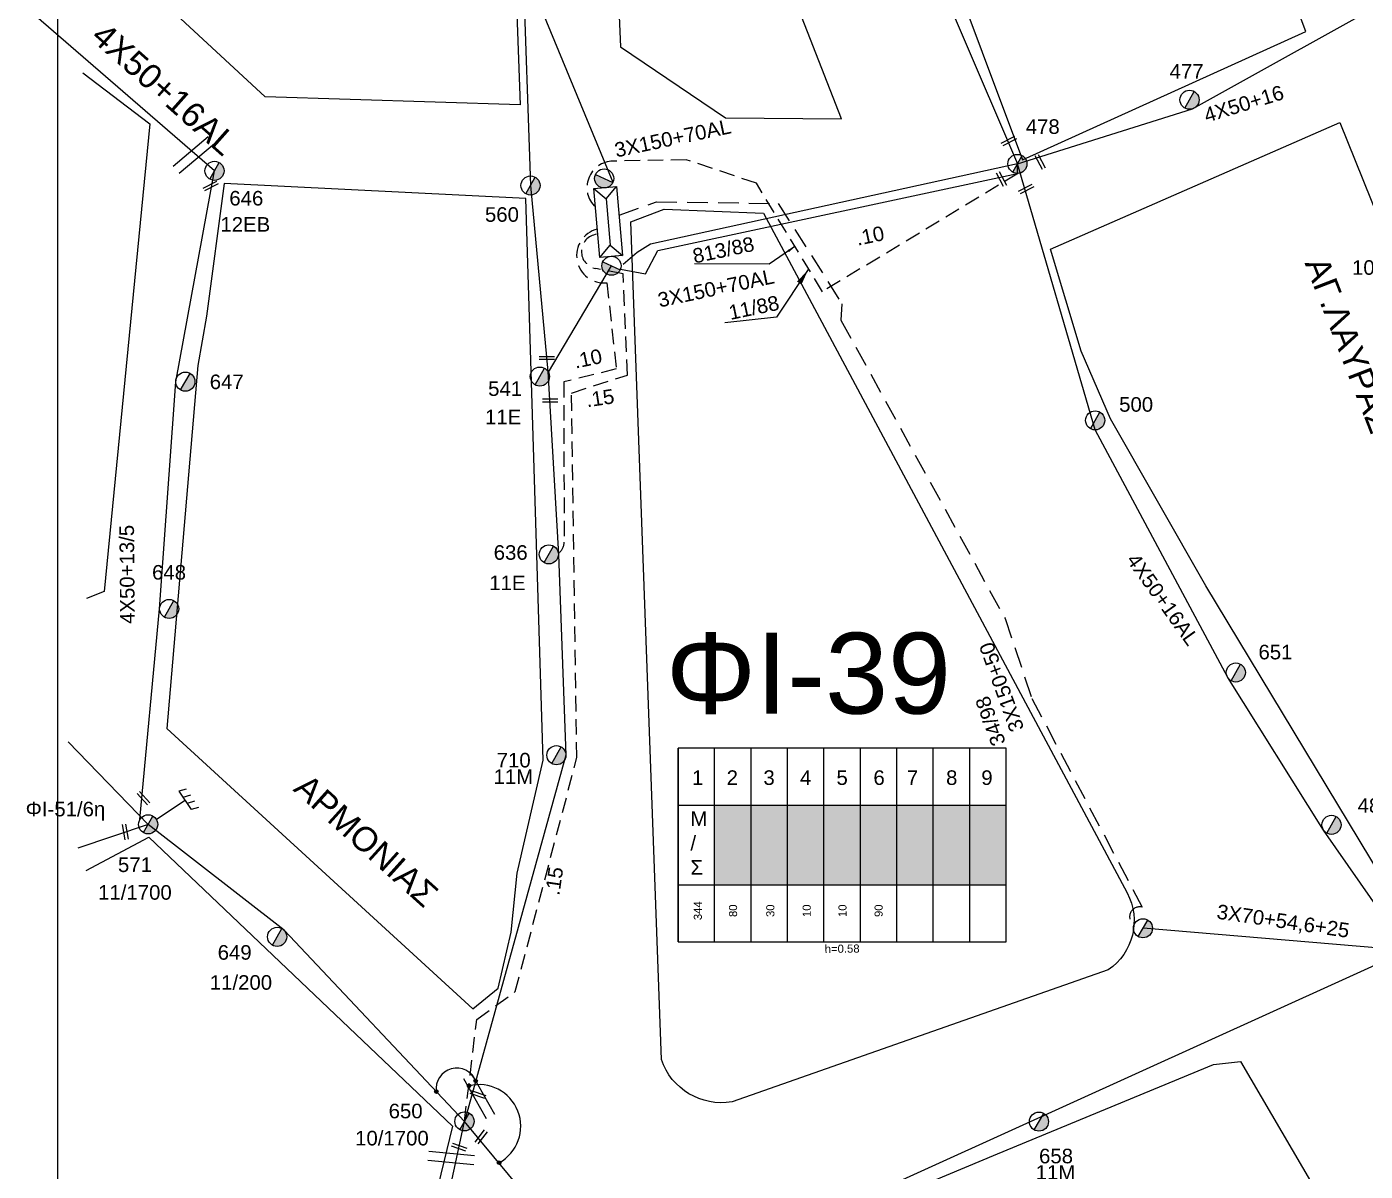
# Model space of a CAD drawing. Header units: millimetres. Extents: x 72 to 3039, y -786 to 786.
# Drawn here: x 107.9 to 273.2, y 228 to 369.4 of the extents above; entities that cross this region are included whole.
import ezdxf
from ezdxf.enums import TextEntityAlignment as Align

# ---------------------------------------------------------------- set-up
doc = ezdxf.new("R2010")
doc.units = ezdxf.units.MM
doc.linetypes.add('DASHED', pattern=[19.05, 12.7, -6.35])
for name, color, linetype in [('Άγνωστα', 7, 'Continuous'), ('Ασφαλειοκιβώτια Χ.Τ 9 αναχωρήσεων', 7, 'Continuous'), ('Γέφυρες Εναέριου Δικτύου', 7, 'Continuous'), ('Γείωση', 7, 'Continuous'), ('Γυμνά εναέρια ΧΤ (3Φ)   4x50AL', 7, 'Continuous'), ('Γυμνά εναέρια ΧΤ και ΦΟΠ (3Φ)   4x50+16AL', 7, 'Continuous'), ('Επιγραφές - Σχήματα', 7, 'Continuous'), ('Καλώδια ΧΤ   3x150+50AL', 7, 'DASHED'), ('Καλώδια ΧΤ   3x150+70AL', 7, 'DASHED'), ('Μηχανική τομή', 7, 'Continuous'), ('Στύλος ΦΜ', 7, 'Continuous'), ('Στύλος ΦΜ @ 1', 7, 'Continuous'), ('Συνδέσεις', 7, 'Continuous'), ('Συνεστραμμένα ΧΤ   3x70+54.6+25 AL', 7, 'SYN_LINE'), ('Τομή', 7, 'Continuous'), ('Υποσταθμός εναέριος 2 στύλων', 7, 'Continuous'), ('Υποσταθμός πόλεως', 7, 'Continuous'), ('Υπόβαθρο ΔΕΗ', 7, 'Continuous'), ('Υπόγεια Καλώδια Δικτύου ΧΤ   .10', 7, 'DASHED'), ('Υπόγεια Καλώδια Δικτύου ΧΤ   .15', 7, 'DASHED')]:
    doc.layers.add(name, color=color, linetype=linetype)
doc.styles.get("Standard").update_dxf_attribs({"font": 'arial.ttf'})
doc.linetypes.add('SYN_LINE', pattern='A,0.5,-0.0001,["/\\/\\/\\/",Standard,S=0.1,R=0,X=0,Y=-0.05],-0.25', length=0.7501)
doc.dimstyles.new('ISO-25', dxfattribs={"dimtxt": 2.5, "dimasz": 2.5, "dimexe": 1.25, "dimexo": 0.625, "dimtad": 1, "dimtxsty": 'Standard', "dimcen": 2.5, "dimadec": 0, "dimazin": 0, "dimtfac": 1, "dimtmove": 0, "dimatfit": 3, "dimfxl": 1, "dimarcsym": 0})

# ---------------------------------------------------------------- blocks, each defined once
blk = doc.blocks.new('ΥΠΑΡΧΩΝ ΤΣΙΜΕΝΤΕΝΙΟΣ ΣΤΥΛΟΣ')
at = {"layer": 'Στύλος ΦΜ'}
blk.add_hatch(color=7, dxfattribs=at).paths.add_polyline_path([(-1.29, -2.28, 0.574793), (2.62, 0, 0.268822), (1.3, 2.27)])
at = {"layer": 'Στύλος ΦΜ', "color": 7}
blk.add_line((-1.29, -2.28), (1.3, 2.27), dxfattribs=at)
blk.add_circle((0, 0), 2.62, dxfattribs=at)
at = {"layer": 'Στύλος ΦΜ', "flags": 4}
for tag, p in [('ΑΡΙΘΜΟΣ', (-4.68, 8.05)), ('ΤΥΠΟΣ', (-4.91, 3.03))]:
    blk.add_attdef(tag, p, '', height=4, dxfattribs=at)
blk = doc.blocks.new('ΥΠΟΣΤΑΘΜΟΣ ΕΝΑΕΡΙΟΣ ΕΠΙ 2 ΣΤΥΛΩΝ')
at = {"layer": 'Υποσταθμός εναέριος 2 στύλων', "linetype": 'Continuous'}
for points in [[(-11.97, -2.11, 0.574793), (-8.45, -0.07, 0.268822), (-9.64, 1.98)], [(9.68, -2.15, 0.574793), (13.19, -0.1, 0.268822), (12.01, 1.95)]]:
    blk.add_hatch(color=256, dxfattribs=at).paths.add_polyline_path(points)
for p, q in [((-11.97, -2.11), (-9.64, 1.98)), ((9.68, -2.15), (12.01, 1.95))]:
    blk.add_line(p, q, dxfattribs=at)
for centre in [(-10.81, -0.07), (10.84, -0.1)]:
    blk.add_circle(centre, 2.36, dxfattribs=at)
at = {"layer": 'Υποσταθμός πόλεως', "linetype": 'Continuous', "ltscale": 40}
blk.add_lwpolyline([(-8.57, 2.82), (8.57, 2.82), (8.57, -2.82), (-8.57, -2.82)], close=True, dxfattribs=at)
for points in [[(-5.75, 0), (-8.57, 2.82)], [(-8.57, -2.82), (-5.75, 0)], [(-5.75, 0), (5.75, 0)], [(5.75, 0), (8.57, 2.82)], [(8.57, -2.82), (5.75, 0)]]:
    blk.add_lwpolyline(points, dxfattribs=at)
at = {"layer": 'Υποσταθμός εναέριος 2 στύλων', "ltscale": 40, "flags": 1}
for tag, p in [('ΜΕΤΑΣΧΗΜΑΤΙΣΜΟΣ', (14.09, 2.51)), ('ΙΣΧΥΣ', (14.07, -0.28)), ('ΑΡΙΘΜΟΣ', (14.19, -3))]:
    blk.add_attdef(tag, p, '', height=1.8, dxfattribs=at)
blk = doc.blocks.new('ΤΟΜΗ')
at = {"layer": 'Τομή', "ltscale": 40}
for p, q in [((-5.68, 0), (5.68, 0)), ((5.68, -2.33), (-5.68, -2.33))]:
    blk.add_line(p, q, dxfattribs=at)
blk = doc.blocks.new('ΓΕΙΩΣΗ')
at = {"layer": 'Γείωση', "ltscale": 40}
for p, q in [((-2.34, 11.45), (-3, 9.45)), ((-0.34, 11.45), (-1, 9.45)), ((1.66, 11.45), (1, 9.45)), ((3.66, 11.45), (3, 9.45)), ((0, 9.45), (0, 0))]:
    blk.add_line(p, q, dxfattribs=at)
blk.add_lwpolyline([(-3, 9.45), (3, 9.45)], dxfattribs=at)
blk = doc.blocks.new('ΜΗΧΑΝΙΚΗ ΤΟΜΗ')
at = {"layer": 'Μηχανική τομή', "ltscale": 40}
for p, q in [((-1.89, 0.78), (1.89, 0.78)), ((1.89, 0), (-1.89, 0))]:
    blk.add_line(p, q, dxfattribs=at)
blk = doc.blocks.new('ΑΣΦΑΛΕΙΟΚΙΒΩΤΙΟ ΥΠΟΣΤΑΘΜΟΥ 9A ΑΝΑΧΩΡΗΣΕΩΝ')
at = {"layer": 'Ασφαλειοκιβώτια Χ.Τ 9 αναχωρήσεων', "ltscale": 40}
for p, q in [((0, 0), (0, 23.91)), ((4.5, 0), (4.5, 23.91)), ((9, 0), (9, 23.91)), ((13.5, 0), (13.5, 23.91)), ((18, 0), (18, 23.91)), ((22.5, 0), (22.5, 23.91)), ((27, 0), (27, 23.91)), ((31.5, 0), (31.5, 23.91)), ((36, 0), (36, 23.91)), ((0, 16.87), (40.5, 16.87)), ((0, 7.04), (40.5, 7.04))]:
    blk.add_line(p, q, dxfattribs=at)
at = {"layer": 'Ασφαλειοκιβώτια Χ.Τ 9 αναχωρήσεων'}
blk.add_lwpolyline([(40.5, 0), (40.5, 23.91), (0, 23.91), (0, 0)], close=True, dxfattribs=at)
for s, p in [('1', (1.71, 19.38)), ('2', (5.99, 19.38)), ('3', (10.53, 19.38)), ('4', (15.04, 19.38)), ('5', (19.55, 19.38)), ('6', (24.11, 19.38)), ('7', (28.24, 19.38)), ('8', (33.08, 19.38)), ('9', (37.43, 19.38))]:
    blk.add_text(s, height=1.8, dxfattribs=at).set_placement(p)
at = {"layer": 'Ασφαλειοκιβώτια Χ.Τ 9 αναχωρήσεων', "ltscale": 40}
for tag, height, rotation, p in [('ΟΝΟΜΑ', 2.5, 0.6514, (19.14, 25.35)), ('ΚΕΙΜΕΝΟ 1', 1, 90, (2.42, 3.84)), ('ΚΕΙΜΕΝΟ 2', 1, 90, (6.78, 3.84)), ('ΚΕΙΜΕΝΟ 3', 1, 90, (11.38, 3.84)), ('ΚΕΙΜΕΝΟ 4', 1, 90, (15.86, 3.84)), ('ΚΕΙΜΕΝΟ 5', 1, 90, (20.28, 3.84)), ('ΚΕΙΜΕΝΟ 6', 1, 90, (24.74, 3.84)), ('ΚΕΙΜΕΝΟ 7', 1, 90, (29.28, 3.84)), ('ΚΕΙΜΕΝΟ 8', 1, 90, (33.65, 3.84)), ('ΚΕΙΜΕΝΟ 9', 1, 90, (38.21, 3.84)), ('ΣΧ', 1, 0.6514, (20.24, -0.85))]:
    blk.add_attdef(tag, text='', height=height, rotation=rotation, dxfattribs=at).set_placement(p, align=Align.MIDDLE_CENTER)
blk = doc.blocks.new('_ΣΥΝΔΕΣΗ')
at = {"layer": 'Συνδέσεις', "linetype": 'SYN_LINE', "ltscale": 40}
blk.add_hatch(color=256, dxfattribs=at).paths.add_polyline_path([(0.5, -0.01, 1), (-0.5, -0.01, 1)])
at = {"layer": 'Συνδέσεις'}
blk.add_circle((0, -0.01), 0.5, dxfattribs=at)

msp = doc.modelspace()

# ---------------------------------------------------------------- hatches: boundary and pattern name
at = {"layer": 'Ασφαλειοκιβώτια Χ.Τ 9 αναχωρήσεων'}
for color, points in [(85, [(197.32, 273.2), (192.82, 273.2), (192.82, 263.37), (197.32, 263.37)]), (1, [(201.82, 273.2), (197.32, 273.2), (197.32, 263.37), (201.82, 263.37)]), (2, [(206.32, 273.2), (201.82, 273.2), (201.82, 263.37), (206.32, 263.37)]), (6, [(206.32, 263.37), (210.82, 263.37), (210.82, 273.2), (206.32, 273.2)]), (62, [(215.32, 273.2), (210.82, 273.2), (210.82, 263.37), (215.32, 263.37)]), (133, [(215.32, 263.37), (219.82, 263.37), (219.82, 273.2), (215.32, 273.2)]), (173, [(219.82, 263.37), (224.32, 263.37), (224.32, 273.2), (219.82, 273.2)]), (27, [(228.82, 273.2), (224.32, 273.2), (224.32, 263.37), (228.82, 263.37)])]:
    msp.add_hatch(color=color, dxfattribs=at).paths.add_polyline_path(points)

# ---------------------------------------------------------------- linework, layer by layer
at = {"layer": 'Άγνωστα', "color": 2, "linetype": 'SYN_LINE', "ltscale": 20}
for points in [[(169.14, 377.13), (170.09, 349.75), (172.22, 326.79)], [(172.3, 326.68), (180.09, 339.83)]]:
    msp.add_lwpolyline(points, dxfattribs=at)
at = {"layer": 'Άγνωστα', "color": 85}
for points in [[(122.89, 270.84), (113.03, 281.02)], [(122.89, 270.84), (114.19, 267.91)]]:
    msp.add_lwpolyline(points, dxfattribs=at)
at = {"layer": 'Άγνωστα', "color": 6}
msp.add_lwpolyline([(161.94, 234.14), (139.67, 257.75), (122.89, 270.83)], dxfattribs=at)
at = {"layer": 'Γέφυρες Εναέριου Δικτύου'}
for centre, radius, start, end in [((160.98, 238.18), 2.54, 22.3147, 188.0024), ((163.75, 233.55), 5.14, 298.6418, 104.1115)]:
    msp.add_arc(centre, radius, start, end, dxfattribs=at)
at = {"layer": 'Γυμνά εναέρια ΧΤ (3Φ)   4x50AL', "color": 1}
msp.add_lwpolyline([(183.36, 472.19), (201.52, 424.45), (208.94, 404.16), (216.07, 385.49), (230.21, 352.42)], dxfattribs=at)
at = {"layer": 'Γυμνά εναέρια ΧΤ (3Φ)   4x50AL', "color": 85}
msp.add_lwpolyline([(121.86, 271.42), (124.3, 297.45), (126.3, 325.52), (131.08, 351.56)], dxfattribs=at)
at = {"layer": 'Γυμνά εναέρια ΧΤ (3Φ)   4x50AL', "color": 62, "ltscale": 0.15}
msp.add_lwpolyline([(278.37, 255.24), (211.58, 224.9), (193.62, 220.11), (178.46, 214.25), (161.94, 234.14), (161.94, 234.15)], dxfattribs=at)
at = {"layer": 'Γυμνά εναέρια ΧΤ και ΦΟΠ (3Φ)   4x50+16AL', "color": 27}
msp.add_lwpolyline([(131.08, 351.56), (109.07, 370.62)], dxfattribs=at)
at = {"layer": 'Γυμνά εναέρια ΧΤ και ΦΟΠ (3Φ)   4x50+16AL', "color": 85}
msp.add_lwpolyline([(278.37, 255.24), (268.02, 270.11), (256.18, 288.98), (239.81, 319.56), (230.21, 352.42)], dxfattribs=at)
at = {"layer": 'Γυμνά εναέρια ΧΤ και ΦΟΠ (3Φ)   4x50+16AL', "color": 5}
msp.add_lwpolyline([(128.72, 97.52), (134.22, 122.67), (141.74, 150.68), (149.19, 173.33), (152.2, 184.23), (153.09, 192.91), (161.94, 234.15)], dxfattribs=at)
at = {"layer": 'Επιγραφές - Σχήματα'}
msp.add_lwpolyline([(111.68, -308.22), (2083.59, -308.22), (2083.59, 775.16), (111.68, 775.16)], close=True, dxfattribs=at)
at = {"layer": 'Καλώδια ΧΤ   3x150+50AL', "color": 27, "ltscale": 0.2}
msp.add_lwpolyline([(181.02, 346.07), (185.64, 347.75), (200.69, 347.53), (208.54, 335.14), (208.42, 333.13), (228.68, 296.28), (232, 286.37), (245.61, 260.62, 0.821833), (244.59, 258.37, 101.838345)], format="xyb", dxfattribs=at)
at = {"layer": 'Καλώδια ΧΤ   3x150+70AL', "color": 85, "ltscale": 0.15}
msp.add_lwpolyline([(206.13, 336.63), (197.99, 350.03), (189.33, 352.93), (180.28, 352.76, 0.67524), (178.11, 347.08)], format="xyb", dxfattribs=at)
at = {"layer": 'Συνεστραμμένα ΧΤ   3x70+54.6+25 AL', "color": 133, "ltscale": 15}
msp.add_lwpolyline([(180.29, 350.11), (169.14, 377.13), (168.22, 406.16), (166.52, 428.66), (167.86, 431.43), (166.99, 442.12)], dxfattribs=at)
at = {"layer": 'Συνεστραμμένα ΧΤ   3x70+54.6+25 AL', "color": 173, "ltscale": 20}
msp.add_lwpolyline([(181.21, 339.4), (184.29, 338.85), (185.82, 341.71), (230.21, 351.24), (230.21, 352.42), (251.81, 359.21), (278.57, 374.12), (303.14, 383.7), (333.26, 396.63)], dxfattribs=at)
at = {"layer": 'Συνεστραμμένα ΧΤ   3x70+54.6+25 AL', "color": 1, "ltscale": 20}
msp.add_lwpolyline([(230.21, 352.42), (184.89, 342.5), (183.26, 341.49), (181.53, 339.98)], dxfattribs=at)
at = {"layer": 'Συνεστραμμένα ΧΤ   3x70+54.6+25 AL', "color": 6, "ltscale": 20}
msp.add_lwpolyline([(172.22, 326.79), (173.54, 304.19), (174.46, 279.38), (161.94, 234.14)], dxfattribs=at)
at = {"layer": 'Συνεστραμμένα ΧΤ   3x70+54.6+25 AL', "color": 27, "ltscale": 20}
msp.add_lwpolyline([(278.37, 255.24), (245.72, 258)], dxfattribs=at)
at = {"layer": 'Υπόβαθρο ΔΕΗ'}
for points in [[(226.16, 473.87), (186.37, 471.67), (230.85, 352.94), (265.82, 368.78), (226.16, 473.87)], [(116.45, 411.62), (143.94, 392.55), (150, 387.17), (168.26, 375.54), (168.8, 359.73), (137.34, 360.69), (115.41, 381.05)], [(208.5, 358), (188.89, 408.16), (179.38, 408.4), (181.19, 366.9), (194.18, 358.12), (208.5, 358)], [(114.84, 363.68), (123.11, 357.37), (117.45, 299.62), (115.29, 298.73)], [(234.28, 341.88), (270.03, 357.53), (302.61, 276.7), (275.17, 264.35), (253.49, 300.29), (241.72, 320.92), (238.07, 329.27), (234.28, 341.88)], [(125.19, 282.69), (162.98, 248.05), (166.09, 250.59), (167.71, 257.52), (168.46, 264.8), (171.64, 278.77), (169.5, 348.15), (132.26, 350.01), (130.08, 333.62), (129.01, 327.52), (125.19, 282.69)], [(115.22, 265.13), (122.99, 269.27), (160.48, 233.54), (157.95, 223.24), (129, 211.59), (114.57, 223.17)], [(257.76, 241.55), (320.56, 134.13), (274.94, 124.15), (213.38, 224.14), (213.38, 224.14), (213.38, 224.14), (227.77, 230.15), (254.43, 241.16), (257.76, 241.55)]]:
    msp.add_lwpolyline(points, dxfattribs=at)
msp.add_lwpolyline([(182.49, 345.26), (186.59, 346.82), (198.88, 346.33), (243.75, 262.36, -0.38305), (241.42, 252.87), (194.98, 236.57, -0.368256), (186.25, 241.78), (182.49, 345.26)], format="xyb", dxfattribs=at)
at = {"layer": 'Υπόγεια Καλώδια Δικτύου ΧΤ   .10', "color": 85, "ltscale": 0.15}
msp.add_lwpolyline([(230.33, 351.27), (206.13, 336.63)], dxfattribs=at)
at = {"layer": 'Υπόγεια Καλώδια Δικτύου ΧΤ   .10', "color": 6, "ltscale": 0.15}
msp.add_lwpolyline([(178.34, 344.37, 0.931492), (179.52, 337.73), (180.68, 327.09), (174.19, 325.48), (174.25, 305.69, -0.248993), (173.53, 304.32, -5.194984)], format="xyb", dxfattribs=at)
at = {"layer": 'Υπόγεια Καλώδια Δικτύου ΧΤ   .15', "color": 62, "ltscale": 0.15}
msp.add_lwpolyline([(161.94, 234.15), (163.46, 246.74), (168.22, 250.18), (175.82, 279.08), (175.15, 324.12), (182.08, 326.34), (181.53, 338.84), (178.14, 339.48, -0.853038), (178.25, 343.72)], format="xyb", dxfattribs=at)

# ---------------------------------------------------------------- block references
at = {"layer": 'Ασφαλειοκιβώτια Χ.Τ 9 αναχωρήσεων'}
ref = msp.add_blockref('ΑΣΦΑΛΕΙΟΚΙΒΩΤΙΟ ΥΠΟΣΤΑΘΜΟΥ 9A ΑΝΑΧΩΡΗΣΕΩΝ', (188.32, 256.33), dxfattribs=at)
ref.add_attrib('ΚΕΙΜΕΝΟ 6', '90', dxfattribs={"ltscale": 40, "height": 1, "rotation": 90}).set_placement((213.07, 260.17), align=Align.MIDDLE_CENTER)
ref.add_attrib('ΚΕΙΜΕΝΟ 5', '10', dxfattribs={"ltscale": 40, "height": 1, "rotation": 90}).set_placement((208.61, 260.17), align=Align.MIDDLE_CENTER)
ref.add_attrib('ΚΕΙΜΕΝΟ 4', '10', dxfattribs={"ltscale": 40, "height": 1, "rotation": 90}).set_placement((204.19, 260.17), align=Align.MIDDLE_CENTER)
ref.add_attrib('ΚΕΙΜΕΝΟ 3', '30', dxfattribs={"ltscale": 40, "height": 1, "rotation": 90}).set_placement((199.7, 260.17), align=Align.MIDDLE_CENTER)
ref.add_attrib('ΚΕΙΜΕΝΟ 1', '344', dxfattribs={"ltscale": 40, "height": 1, "rotation": 90}).set_placement((190.75, 260.17), align=Align.MIDDLE_CENTER)
ref.add_attrib('ΚΕΙΜΕΝΟ 2', '80', dxfattribs={"ltscale": 40, "height": 1, "rotation": 90}).set_placement((195.1, 260.17), align=Align.MIDDLE_CENTER)
ref.add_attrib('ΣΧ', 'h=0.58', dxfattribs={"ltscale": 40, "height": 1, "rotation": 0.6514}).set_placement((208.57, 255.48), align=Align.MIDDLE_CENTER)
at = {"layer": 'Γείωση', "xscale": 0.4499999999998326, "yscale": 0.4499999999998326, "zscale": 0.4499999999998326, "rotation": 303.8983940220376}
msp.add_blockref('ΓΕΙΩΣΗ', (123.91, 271.43), dxfattribs=at)
at = {"layer": 'Μηχανική τομή'}
for p, xscale, yscale, zscale, rotation in [((229.24, 355.08), 0.4999999999999175, 0.4999999999999175, 0.4999999999999175, 26.90664696949336), ((232.86, 352.57), 0.4999999999998876, 0.4999999999998876, 0.4999999999998876, 298.0362376436686), ((228.06, 350.45), 0.4999999999998876, 0.4999999999998876, 0.4999999999998876, 298.0362376436686), ((130.69, 349.52), 0.4999999999999175, 0.4999999999999175, 0.4999999999999175, 26.90664696949336), ((231.38, 349.14), 0.4999999999999175, 0.4999999999999175, 0.4999999999999175, 26.90664696949336), ((122.16, 273.94), 0.4999999999999466, 0.4999999999999466, 0.4999999999999466, 312.5926480609675), ((119.88, 269.87), 0.4999999999998912, 0.4999999999998912, 0.4999999999998912, 279.633749944355), ((163.55, 237.29), 0.5000000000000069, 0.5000000000000069, 0.5000000000000069, 340.6410086171568), ((164.16, 232.11), 0.5000000000000033, 0.5000000000000033, 0.5000000000000033, 52.88560917238333), ((161.22, 230.79), 0.5000000000000069, 0.5000000000000069, 0.5000000000000069, 340.6410086171568)]:
    msp.add_blockref('ΜΗΧΑΝΙΚΗ ΤΟΜΗ', p, dxfattribs=dict(at, xscale=xscale, yscale=yscale, zscale=zscale, rotation=rotation))
at = {"layer": 'Μηχανική τομή', "xscale": 0.4999999999999147, "yscale": 0.4999999999999147, "zscale": 0.4999999999999147}
for p in [(172.12, 328.24), (172.51, 322.99)]:
    msp.add_blockref('ΜΗΧΑΝΙΚΗ ΤΟΜΗ', p, dxfattribs=at)
at = {"layer": 'Στύλος ΦΜ @ 1', "ltscale": 40}
ref = msp.add_blockref('ΥΠΑΡΧΩΝ ΤΣΙΜΕΝΤΕΝΙΟΣ ΣΤΥΛΟΣ', (251.46, 360.34), dxfattribs=dict(at, xscale=0.4499999999998181, yscale=0.4499999999998181, zscale=0.4499999999998181))
ref.add_attrib('ΑΡΙΘΜΟΣ', '477', (249, 362.95), dxfattribs={"layer": 'Στύλος ΦΜ', "height": 1.8, "flags": 4})
ref = msp.add_blockref('ΥΠΑΡΧΩΝ ΤΣΙΜΕΝΤΕΝΙΟΣ ΣΤΥΛΟΣ', (230.21, 352.42), dxfattribs=dict(at, xscale=0.4499999999998181, yscale=0.4499999999998181, zscale=0.4499999999998181))
ref.add_attrib('ΑΡΙΘΜΟΣ', '478', (231.24, 356.13), dxfattribs={"layer": 'Στύλος ΦΜ', "height": 1.8, "flags": 4})
ref = msp.add_blockref('ΥΠΑΡΧΩΝ ΤΣΙΜΕΝΤΕΝΙΟΣ ΣΤΥΛΟΣ', (131.08, 351.56), dxfattribs=dict(at, xscale=0.4499999999998181, yscale=0.4499999999998181, zscale=0.4499999999998181))
ref.add_attrib('ΤΥΠΟΣ', '12ΕΒ', (131.81, 344.05), dxfattribs={"layer": 'Στύλος ΦΜ', "height": 1.8, "flags": 4})
ref.add_attrib('ΑΡΙΘΜΟΣ', '646', (132.91, 347.28), dxfattribs={"layer": 'Στύλος ΦΜ', "height": 1.8, "flags": 4})
ref = msp.add_blockref('ΥΠΑΡΧΩΝ ΤΣΙΜΕΝΤΕΝΙΟΣ ΣΤΥΛΟΣ', (170.09, 349.75), dxfattribs=dict(at, xscale=0.4499999999998181, yscale=0.4499999999998181, zscale=0.4499999999998181))
ref.add_attrib('ΑΡΙΘΜΟΣ', '560', (164.47, 345.27), dxfattribs={"layer": 'Στύλος ΦΜ', "height": 1.8, "flags": 4})
ref = msp.add_blockref('ΥΠΑΡΧΩΝ ΤΣΙΜΕΝΤΕΝΙΟΣ ΣΤΥΛΟΣ', (278.52, 340.3), dxfattribs=dict(at, xscale=0.4499999999998181, yscale=0.4499999999998181, zscale=0.4499999999998181))
ref.add_attrib('ΑΡΙΘΜΟΣ', '10Ε', (271.52, 338.72), dxfattribs={"layer": 'Στύλος ΦΜ', "height": 1.8, "flags": 4})
ref = msp.add_blockref('ΥΠΑΡΧΩΝ ΤΣΙΜΕΝΤΕΝΙΟΣ ΣΤΥΛΟΣ', (171.25, 326.15), dxfattribs=dict(at, xscale=0.4499999999998181, yscale=0.4499999999998181, zscale=0.4499999999998181))
ref.add_attrib('ΤΥΠΟΣ', '11Ε', (164.48, 320.27), dxfattribs={"layer": 'Στύλος ΦΜ', "height": 1.8, "flags": 4})
ref.add_attrib('ΑΡΙΘΜΟΣ', '541', (164.86, 323.76), dxfattribs={"layer": 'Στύλος ΦΜ', "height": 1.8, "flags": 4})
ref = msp.add_blockref('ΥΠΑΡΧΩΝ ΤΣΙΜΕΝΤΕΝΙΟΣ ΣΤΥΛΟΣ', (127.48, 325.52), dxfattribs=dict(at, xscale=0.4499999999998181, yscale=0.4499999999998181, zscale=0.4499999999998181))
ref.add_attrib('ΑΡΙΘΜΟΣ', '647', (130.49, 324.6), dxfattribs={"layer": 'Στύλος ΦΜ', "height": 1.8, "flags": 4})
ref = msp.add_blockref('ΥΠΑΡΧΩΝ ΤΣΙΜΕΝΤΕΝΙΟΣ ΣΤΥΛΟΣ', (239.81, 320.74), dxfattribs=dict(at, xscale=0.4499999999998181, yscale=0.4499999999998181, zscale=0.4499999999998181))
ref.add_attrib('ΑΡΙΘΜΟΣ', '500', (242.77, 321.81), dxfattribs={"layer": 'Στύλος ΦΜ', "height": 1.8, "flags": 4})
ref = msp.add_blockref('ΥΠΑΡΧΩΝ ΤΣΙΜΕΝΤΕΝΙΟΣ ΣΤΥΛΟΣ', (172.36, 304.19), dxfattribs=dict(at, xscale=0.4499999999998181, yscale=0.4499999999998181, zscale=0.4499999999998181))
ref.add_attrib('ΤΥΠΟΣ', '11Ε', (165, 299.77), dxfattribs={"layer": 'Στύλος ΦΜ', "height": 1.8, "flags": 4})
ref.add_attrib('ΑΡΙΘΜΟΣ', '636', (165.55, 303.52), dxfattribs={"layer": 'Στύλος ΦΜ', "height": 1.8, "flags": 4})
ref = msp.add_blockref('ΥΠΑΡΧΩΝ ΤΣΙΜΕΝΤΕΝΙΟΣ ΣΤΥΛΟΣ', (125.48, 297.45), dxfattribs=dict(at, xscale=0.4499999999998181, yscale=0.4499999999998181, zscale=0.4499999999998181))
ref.add_attrib('ΑΡΙΘΜΟΣ', '648', (123.37, 301.07), dxfattribs={"layer": 'Στύλος ΦΜ', "height": 1.8, "flags": 4})
ref = msp.add_blockref('ΥΠΑΡΧΩΝ ΤΣΙΜΕΝΤΕΝΙΟΣ ΣΤΥΛΟΣ', (257.18, 289.6), dxfattribs=dict(at, xscale=0.4499999999998181, yscale=0.4499999999998181, zscale=0.4499999999998181))
ref.add_attrib('ΑΡΙΘΜΟΣ', '651', (259.97, 291.22), dxfattribs={"layer": 'Στύλος ΦΜ', "height": 1.8, "flags": 4})
ref = msp.add_blockref('ΥΠΑΡΧΩΝ ΤΣΙΜΕΝΤΕΝΙΟΣ ΣΤΥΛΟΣ', (173.29, 279.38), dxfattribs=dict(at, xscale=0.4499999999998181, yscale=0.4499999999998181, zscale=0.4499999999998181))
ref.add_attrib('ΤΥΠΟΣ', '11Μ', (165.53, 275.83), dxfattribs={"layer": 'Στύλος ΦΜ', "height": 1.8, "flags": 4})
ref.add_attrib('ΑΡΙΘΜΟΣ', '710', (165.92, 277.87), dxfattribs={"layer": 'Στύλος ΦΜ', "height": 1.8, "flags": 4})
ref = msp.add_blockref('ΥΠΑΡΧΩΝ ΤΣΙΜΕΝΤΕΝΙΟΣ ΣΤΥΛΟΣ', (268.99, 270.78), dxfattribs=dict(at, xscale=0.4499999999998181, yscale=0.4499999999998181, zscale=0.4499999999998181))
ref.add_attrib('ΤΥΠΟΣ', '487', (272.21, 272.27), dxfattribs={"layer": 'Στύλος ΦΜ', "height": 1.8, "flags": 4})
ref = msp.add_blockref('ΥΠΑΡΧΩΝ ΤΣΙΜΕΝΤΕΝΙΟΣ ΣΤΥΛΟΣ', (122.89, 270.84), dxfattribs=dict(at, xscale=0.4499999999998181, yscale=0.4499999999998181, zscale=0.4499999999998181))
ref.add_attrib('ΤΥΠΟΣ', '11/1700', (116.71, 261.53), dxfattribs={"layer": 'Στύλος ΦΜ', "height": 1.8, "flags": 4})
ref.add_attrib('ΑΡΙΘΜΟΣ', '571', (119.16, 264.95), dxfattribs={"layer": 'Στύλος ΦΜ', "height": 1.8, "flags": 4})
ref = msp.add_blockref('ΥΠΑΡΧΩΝ ΤΣΙΜΕΝΤΕΝΙΟΣ ΣΤΥΛΟΣ', (138.81, 256.94), dxfattribs=dict(at, xscale=0.4499999999998181, yscale=0.4499999999998181, zscale=0.4499999999998181))
ref.add_attrib('ΤΥΠΟΣ', '11/200', (130.5, 250.41), dxfattribs={"layer": 'Στύλος ΦΜ', "height": 1.8, "flags": 4})
ref.add_attrib('ΑΡΙΘΜΟΣ', '649', (131.47, 254.12), dxfattribs={"layer": 'Στύλος ΦΜ', "height": 1.8, "flags": 4})
at = {"layer": 'Στύλος ΦΜ @ 1', "ltscale": 40, "xscale": 0.4499999999998181, "yscale": 0.4499999999998181, "zscale": 0.4499999999998181}
msp.add_blockref('ΥΠΑΡΧΩΝ ΤΣΙΜΕΝΤΕΝΙΟΣ ΣΤΥΛΟΣ', (245.71, 258), dxfattribs=at)
at = {"layer": 'Στύλος ΦΜ @ 1', "ltscale": 40}
ref = msp.add_blockref('ΥΠΑΡΧΩΝ ΤΣΙΜΕΝΤΕΝΙΟΣ ΣΤΥΛΟΣ', (161.94, 234.15), dxfattribs=dict(at, xscale=0.4499999999998181, yscale=0.4499999999998181, zscale=0.4499999999998181))
ref.add_attrib('ΤΥΠΟΣ', '10/1700', (148.44, 231.18), dxfattribs={"layer": 'Στύλος ΦΜ', "height": 1.8, "flags": 4})
ref.add_attrib('ΑΡΙΘΜΟΣ', '650', (152.58, 234.53), dxfattribs={"layer": 'Στύλος ΦΜ', "height": 1.8, "flags": 4})
ref = msp.add_blockref('ΥΠΑΡΧΩΝ ΤΣΙΜΕΝΤΕΝΙΟΣ ΣΤΥΛΟΣ', (232.87, 234.12), dxfattribs=dict(at, xscale=0.4499999999998181, yscale=0.4499999999998181, zscale=0.4499999999998181))
ref.add_attrib('ΤΥΠΟΣ', '11Μ', (232.46, 226.94), dxfattribs={"layer": 'Στύλος ΦΜ', "height": 1.8, "flags": 4})
ref.add_attrib('ΑΡΙΘΜΟΣ', '658', (232.88, 228.97), dxfattribs={"layer": 'Στύλος ΦΜ', "height": 1.8, "flags": 4})
at = {"layer": 'Συνδέσεις', "xscale": 0.4499999999998181, "yscale": 0.4499999999998181, "zscale": 0.4499999999998181}
for p in [(158.47, 237.83), (162.5, 238.54), (163.32, 239.15), (166.22, 229.04)]:
    msp.add_blockref('_ΣΥΝΔΕΣΗ', p, dxfattribs=at)
at = {"layer": 'Τομή'}
for p, xscale, yscale, zscale, rotation in [((128.89, 353.07), 0.4999999999999771, 0.4999999999999771, 0.4999999999999771, 220.1070711841412), ((164.26, 237.5), 0.5000000000000411, 0.5000000000000411, 0.5000000000000411, 299.6277885750929), ((160.37, 230.2), 0.5000000000000423, 0.5000000000000423, 0.5000000000000423, 354.4822311888205)]:
    msp.add_blockref('ΤΟΜΗ', p, dxfattribs=dict(at, xscale=xscale, yscale=yscale, zscale=zscale, rotation=rotation))
at = {"layer": 'Υποσταθμός εναέριος 2 στύλων', "xscale": 0.5000000000000153, "yscale": 0.5000000000000153, "zscale": 0.5000000000000153, "rotation": 274.8322297659959}
msp.add_blockref('ΥΠΟΣΤΑΘΜΟΣ ΕΝΑΕΡΙΟΣ ΕΠΙ 2 ΣΤΥΛΩΝ', (179.68, 345.24), dxfattribs=at)

# ---------------------------------------------------------------- texts
at = {"layer": 'Ασφαλειοκιβώτια Χ.Τ 9 αναχωρήσεων', "insert": (189.84, 272.43), "char_height": 1.8, "width": 2.0273, "attachment_point": 1}
msp.add_mtext('Μ\\P/\\PΣ', dxfattribs=at)
at = {"layer": 'Γυμνά εναέρια ΧΤ (3Φ)   4x50AL', "insert": (119.43, 295.59), "char_height": 1.8, "width": 36.4294, "attachment_point": 1, "rotation": 90.4531}
msp.add_mtext('4X50+13/5', dxfattribs=at)
at = {"layer": 'Γυμνά εναέρια ΧΤ και ΦΟΠ (3Φ)   4x50+16AL', "width": 36.4294, "attachment_point": 1}
for s, insert, char_height, rotation in [('4X50+16AL', (117.66, 370.11), 3, 318.3554), ('4X50+16', (253.05, 359.22), 1.8, 17.0486), ('4X50+16AL', (245.06, 304.52), 1.8, 305.5911)]:
    msp.add_mtext(s, dxfattribs=dict(at, insert=insert, char_height=char_height, rotation=rotation))
at = {"layer": 'Επιγραφές - Σχήματα', "width": 36.4294, "attachment_point": 1}
for s, insert, char_height, rotation in [('813/88', (189.96, 341.88), 1.8, 11.9183), ('AΓ.ΛAYPAΣ', (268.45, 341.25), 3, 291.1411), ('11/88', (194.41, 334.9), 1.8, 11.9183), ('34/98', (227.1, 280.32), 1.8, 109.9478), ('APMONIAΣ', (142.69, 277.3), 3, 317.9811)]:
    msp.add_mtext(s, dxfattribs=dict(at, insert=insert, char_height=char_height, rotation=rotation))
at = {"layer": 'Επιγραφές - Σχήματα', "attachment_point": 1}
for s, insert, char_height, width in [('ΦΙ-39', (186.79, 294.51), 10, 8.9314), ('ΦΙ-51/6η', (107.76, 273.63), 1.8, 36.4294)]:
    msp.add_mtext(s, dxfattribs=dict(at, insert=insert, char_height=char_height, width=width))
at = {"layer": 'Καλώδια ΧΤ   3x150+50AL', "insert": (229.37, 282.06), "char_height": 1.8, "width": 36.4294, "attachment_point": 1, "rotation": 109.9478}
msp.add_mtext('3X150+50', dxfattribs=at)
at = {"layer": 'Καλώδια ΧΤ   3x150+70AL', "char_height": 1.8, "width": 36.4294, "attachment_point": 1, "rotation": 11.9183}
for insert in [(180.32, 354.97), (185.66, 336.44)]:
    msp.add_mtext('3X150+70AL', dxfattribs=dict(at, insert=insert))
at = {"layer": 'Συνεστραμμένα ΧΤ   3x70+54.6+25 AL', "insert": (254.99, 260.99), "char_height": 1.8, "width": 36.4294, "attachment_point": 1, "rotation": 351.6498}
msp.add_mtext('3X70+54,6+25', dxfattribs=at)
at = {"layer": 'Υπόγεια Καλώδια Δικτύου ΧΤ   .10', "char_height": 1.8, "width": 36.4294, "attachment_point": 1, "rotation": 11.9183}
for insert in [(210.12, 344.07), (175.28, 328.89)]:
    msp.add_mtext('.10', dxfattribs=dict(at, insert=insert))
at = {"layer": 'Υπόγεια Καλώδια Δικτύου ΧΤ   .15', "char_height": 1.8, "width": 36.4294, "attachment_point": 1}
for insert, rotation in [((176.82, 324.13), 8.5397), ((171.87, 262.24), 81.8305)]:
    msp.add_mtext('.15', dxfattribs=dict(at, insert=insert, rotation=rotation))

# ---------------------------------------------------------------- leaders
at = {"layer": 'Επιγραφές - Σχήματα'}
for points, override in [([(202.74, 342.21), (199.54, 340.02), (190.34, 340.06)], {"dimasz": 1, "dimgap": 0.625, "dimtad": 0}), ([(204.39, 339.36), (200.47, 333.5), (194.07, 332.79)], {"dimasz": 2, "dimgap": 0.625, "dimtad": 0})]:
    msp.add_leader(points, dimstyle='ISO-25', override=override, dxfattribs=at)

doc.saveas('drawing.dxf')
